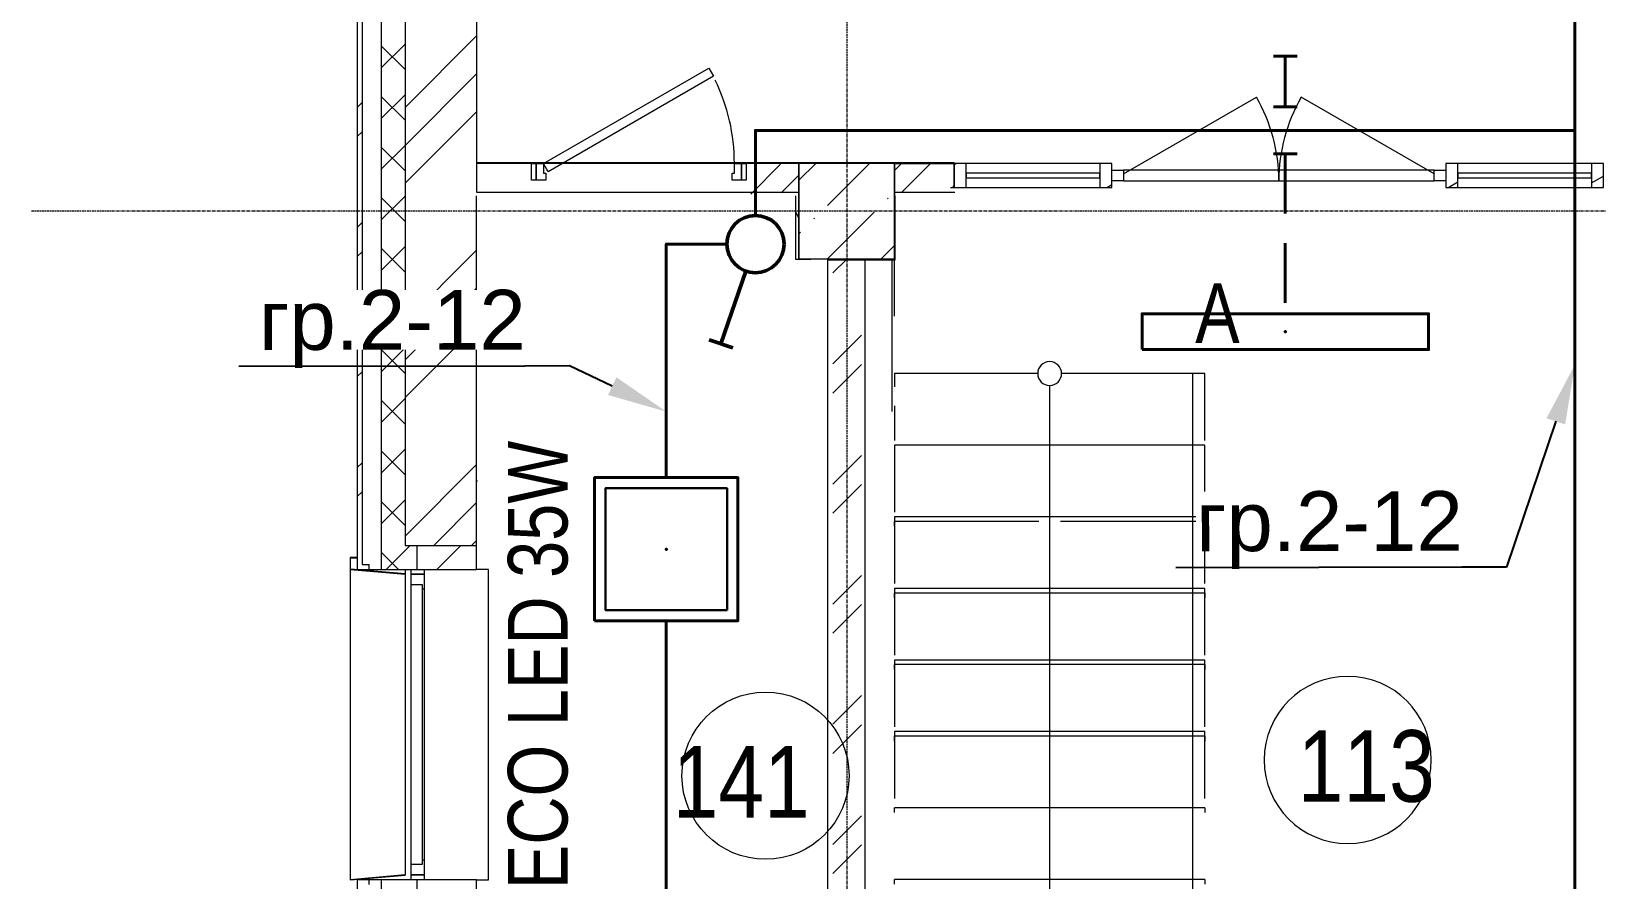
# Model space of a CAD drawing. Header units: metres. Extents: x 14298 to 227756, y -64870 to 286334.
# Drawn here: x 29247 to 35804, y -53086 to -49532 of the extents above; entities that cross this region are included whole.
import ezdxf
from ezdxf import colors
from ezdxf.entities.mleader import LeaderData, LeaderLine
from ezdxf.math import Vec2, Vec3

# ---------------------------------------------------------------- set-up
doc = ezdxf.new("R2010")
doc.units = ezdxf.units.M
for name, pattern in [('ADSK_Линия сетки', [21, 12, -3, 3, -3]), ('DASHED', [0.75, 0.5, -0.25]), ('HIDDEN2', [0.1875, 0.125, -0.0625])]:
    doc.linetypes.add(name, pattern=pattern)
for name, color, linetype, lineweight in [('A-AREA-IDEN', 7, 'Continuous', 9), ('A-DETL-MBND', 7, 'Continuous', 5), ('A-DETL-THIN', 7, 'Continuous', 5), ('A-DOOR', 7, 'Continuous', 5), ('A-DOOR-FRAM', 7, 'Continuous', 13), ('A-FLOR', 7, 'Continuous', 5), ('A-FLOR-PATT', 7, 'Continuous', 5), ('A-GLAZ', 7, 'Continuous', 5), ('A-GLAZ-CURT', 7, 'Continuous', 5), ('A-GLAZ-CWMG', 7, 'Continuous', 5), ('A-GLAZ-SILL', 7, 'Continuous', 5), ('A-WALL', 7, 'Continuous', 5), ('A-WALL-PATT', 7, 'Continuous', 18), ('I-WALL', 7, 'Continuous', 5), ('nadpisi', 84, 'Continuous', 13), ('S-COLS', 7, 'Continuous', 5), ('S-GRID', 7, 'Continuous', 9), ('ав осв', 1, 'HIDDEN2', 40), ('раб осв', 7, 'Continuous', 40), ('ЭЛ', 250, 'Continuous', 50), ('ЭЛ.освещ.', 150, 'Continuous', 50), ('ЭЛ.сети', 5, 'Continuous', 100)]:
    doc.layers.add(name, color=color, linetype=linetype, lineweight=lineweight)
doc.layers.add('A-DETL', color=7, linetype='Continuous', lineweight=5, true_color=0x00a600)
doc.styles.add('Arial', font='arial.ttf', dxfattribs={"width": 0.8, "height": 2.5})
doc.styles.add('GOST Common_I_1', font='ARIALN.TTF', dxfattribs={"height": 300})
doc.styles.add('ISOPEUR', font='isocpeui.ttf')
pattern_1 = [(45, (0, 0), (-251.4472, 251.4472), []), (45, (0, 381), (-251.4472, 251.4472), [])]
pattern_2 = [(45, (0, 0), (-106.066, 106.066), []), (135, (0, 0), (-106.066, -106.066), [])]
pattern_3 = [(45, (0, 0), (38.89087, 251.0229), [300, -50, 10, -50])]

# ---------------------------------------------------------------- blocks, each defined once
blk = doc.blocks.new('Перекрытия 7 - Перекрытия 1-287970-1 этаж')
at = {"layer": 'A-FLOR-PATT', "lineweight": 13}
h = blk.add_hatch(dxfattribs=at)
h.set_pattern_fill('FP_126', color=256, style=0, pattern_type=2)
h.set_pattern_definition([(45, (-32662.65, 56145.64), (84.19025, 308.69666), [396.875, -79.375, 3.353, -76.022])])
h.paths.add_polyline_path([(1500, 2770), (1500, 3400), (200, 3400), (200, 2770), (1274.3, 2770)], flags=0)
at = {"layer": 'A-FLOR', "lineweight": 13}
for p, q in [((200, 6060), (200, 6300)), ((200, 5180), (200, 5200)), ((804.6, 5200), (200, 5200)), ((1500, 5200), (895.4, 5200)), ((1500, 5200), (1500, 5180)), ((200, 4880), (200, 4900)), ((1500, 4900), (200, 4900)), ((1500, 4900), (1500, 4880)), ((200, 4580), (200, 4600)), ((1500, 4600), (200, 4600)), ((1500, 4600), (1500, 4580)), ((200, 4280), (200, 4300)), ((1500, 4300), (200, 4300)), ((1500, 4300), (1500, 4280)), ((200, 3980), (200, 4000)), ((1500, 4000), (200, 4000)), ((1500, 4000), (1500, 3980)), ((200, 3680), (200, 3700)), ((1500, 3700), (200, 3700)), ((1500, 3700), (1500, 3680)), ((200, 3400), (200, 2770)), ((1500, 3400), (200, 3400)), ((1500, 3400), (1500, 2770)), ((200, 2480), (200, 2500)), ((1500, 2500), (200, 2500)), ((1500, 2500), (1500, 2480)), ((200, 2180), (200, 2200)), ((1500, 2200), (200, 2200)), ((1500, 2200), (1500, 2180)), ((200, 1880), (200, 1900)), ((1500, 1900), (200, 1900)), ((1500, 1900), (1500, 1880)), ((200, 1580), (200, 1600)), ((1500, 1600), (200, 1600)), ((1500, 1600), (1500, 1580)), ((200, 1280), (200, 1300)), ((1500, 1300), (200, 1300)), ((1500, 1300), (1500, 1280))]:
    blk.add_line(p, q, dxfattribs=at)
blk = doc.blocks.new('КДП АПК - КР_rvt-1-1 этаж')
at = {"layer": 'S-COLS', "lineweight": 13}
h = blk.add_hatch(dxfattribs=at)
h.set_pattern_fill('FP_125', color=256, style=0, pattern_type=2)
h.set_pattern_definition([(45, (0, 0), (84.19025, 308.69666), [396.875, -79.375, 3.353, -76.022])])
h.paths.add_polyline_path([(32462.7, -49845.6), (32862.7, -49845.6), (32862.7, -49445.6), (32462.7, -49445.6)], flags=0)
at = {"layer": 'A-FLOR', "lineweight": 13}
blk.add_line((32852.7, -50485.6), (32852.7, -49845.6), dxfattribs=at)
at = {"layer": 'S-COLS', "lineweight": 13}
for p, q in [((32862.7, -49445.6), (32462.7, -49445.6)), ((32462.7, -49445.6), (32462.7, -49845.6)), ((32862.7, -49845.6), (32862.7, -49445.6)), ((32462.7, -49845.6), (32862.7, -49845.6))]:
    blk.add_line(p, q, dxfattribs=at)
at = {"lineweight": 13}
blk.add_blockref('Перекрытия 7 - Перекрытия 1-287970-1 этаж', (32662.7, -56145.6), dxfattribs=at)
blk = doc.blocks.new('Окно 1-Распашное - С фрамугой_ один переплет с одинарным стеклопакетом - 21519-2003 - ОА С 2068-1168 Фр Л ГОСТ 21519-2003-1428059-1 этаж')
at = {"layer": 'A-GLAZ', "color": 36, "true_color": 0x804000}
for p, q in [((-650, 125), (-630, 125)), ((-650, 70), (-650, 125)), ((-630, 70), (-650, 70)), ((-630, 125), (-630, 70)), ((630, 125), (650, 125)), ((630, 70), (630, 125)), ((650, 70), (630, 70)), ((650, 125), (650, 70))]:
    blk.add_line(p, q, dxfattribs=at)
at = {"layer": 'A-GLAZ', "lineweight": 13}
for p, q in [((-630, 125), (-586, 125)), ((-630, 70), (-630, 125)), ((-568, 70), (-630, 70)), ((630, 70), (568, 70)), ((586, 125), (630, 125)), ((630, 125), (630, 70))]:
    blk.add_line(p, q, dxfattribs=at)
at = {"layer": 'A-GLAZ'}
for p, q in [((-586, 125), (586, 125)), ((-586, 78), (-586, 125)), ((586, 78), (-586, 78)), ((-568, 70), (-568, 78)), ((568, 70), (-568, 70)), ((568, 78), (568, 70)), ((586, 125), (586, 78))]:
    blk.add_line(p, q, dxfattribs=at)
blk = doc.blocks.new('Системная панель - С остеклением-2274491-1 этаж')
at = {"layer": 'A-GLAZ-CURT', "lineweight": 13}
for p, q in [((280, 10), (-280, 10)), ((-280, 10), (-280, -10)), ((280, -10), (280, 10)), ((-280, -10), (280, -10))]:
    blk.add_line(p, q, dxfattribs=at)
blk = doc.blocks.new('Прямоугольный импост - 50 x 100мм-1549075-1 этаж')
at = {"layer": 'A-GLAZ-CWMG'}
h = blk.add_hatch(dxfattribs=at)
h.set_pattern_fill('FP_102', color=256, style=0, pattern_type=2)
h.set_pattern_definition([(150, (33127.65, 49535.64), (-60, -103.92305), [])])
h.paths.add_polyline_path([(0, -50), (-50, -50), (-50, 50), (0, 50)], flags=0)
at = {"layer": 'A-GLAZ-CWMG', "lineweight": 18}
for p, q in [((-50, -50), (-50, 50)), ((-50, 50), (0, 50)), ((0, 50), (0, -50)), ((0, -50), (-50, -50))]:
    blk.add_line(p, q, dxfattribs=at)
blk = doc.blocks.new('Прямоугольный импост - 50 x 100мм-2274487-1 этаж')
at = {"layer": 'A-GLAZ-CWMG'}
for p, q in [((33737.7, -49485.6), (33177.7, -49485.6)), ((33177.7, -49585.6), (33737.7, -49585.6))]:
    blk.add_line(p, q, dxfattribs=at)
blk = doc.blocks.new('Прямоугольный импост - 50 x 100мм-1549072-1 этаж')
at = {"layer": 'A-GLAZ-CWMG'}
h = blk.add_hatch(dxfattribs=at)
h.set_pattern_fill('FP_103', color=256, style=0, pattern_type=2)
h.set_pattern_definition([(150, (35212.65, 49535.64), (-60, -103.92305), [])])
h.paths.add_polyline_path([(-25, -50), (-25, 50), (25, 50), (25, -50)], flags=0)
at = {"layer": 'A-GLAZ-CWMG', "lineweight": 18}
for p, q in [((-25, -50), (-25, 50)), ((-25, 50), (25, 50)), ((25, 50), (25, 22.2)), ((25, -50), (-25, -50)), ((25, -22.2), (25, -50))]:
    blk.add_line(p, q, dxfattribs=at)
blk = doc.blocks.new('Прямоугольный импост - 50 x 100мм-V66-1 этаж')
at = {"layer": 'A-GLAZ-CWMG'}
h = blk.add_hatch(dxfattribs=at)
h.set_pattern_fill('FP_104', color=256, style=0, pattern_type=2)
h.set_pattern_definition([(150, (33762.65, 49535.64), (-60, -103.92305), [])])
h.paths.add_polyline_path([(-25, -50), (-25, 50), (25, 50), (25, -50)], flags=0)
at = {"layer": 'A-GLAZ-CWMG', "lineweight": 18}
for p, q in [((-25, 22.2), (-25, 50)), ((-25, 50), (25, 50)), ((25, 50), (25, -50)), ((-25, -50), (-25, -22.2)), ((25, -50), (-25, -50))]:
    blk.add_line(p, q, dxfattribs=at)
blk = doc.blocks.new('Прямоугольный импост - 50 x 100мм-1549076-1 этаж')
at = {"layer": 'A-GLAZ-CWMG'}
h = blk.add_hatch(dxfattribs=at)
h.set_pattern_fill('FP_107', color=256, style=0, pattern_type=2)
h.set_pattern_definition([(30, (-35847.65, 49535.64), (-60, 103.92305), [])])
h.paths.add_polyline_path([(-50, -50), (0, -50), (0, 50), (-50, 50)], flags=0)
at = {"layer": 'A-GLAZ-CWMG', "lineweight": 18}
for p, q in [((0, 50), (-50, 50)), ((-50, 50), (-50, -50)), ((0, -50), (0, 50)), ((-50, -50), (0, -50))]:
    blk.add_line(p, q, dxfattribs=at)
blk = doc.blocks.new('M_Дверь-Витраж-Двойная-Витрина - M_Дверь-Витраж-Двойная-Витрина-2723221-1 этаж')
at = {"layer": 'A-DOOR'}
for p, q in [((-650, -6.6), (-93.8, -327.8)), ((650, -6.6), (93.8, -327.8))]:
    blk.add_line(p, q, dxfattribs=at)
for centre, start, end in [((-700, 22.2), 330, 360), ((700, 22.2), 180, 210)]:
    blk.add_arc(centre, 700, start, end, dxfattribs=at)
at = {"layer": 'A-DOOR-FRAM'}
for p, q in [((-700, -22.2), (-700, 22.2)), ((-700, 22.2), (-650, 22.2)), ((-650, 22.2), (-650, -22.2)), ((650, -22.2), (650, 22.2)), ((650, 22.2), (700, 22.2)), ((700, 22.2), (700, -22.2)), ((-650, -22.2), (-700, -22.2)), ((700, -22.2), (650, -22.2))]:
    blk.add_line(p, q, dxfattribs=at)
at = {"layer": 'A-DOOR-FRAM', "lineweight": 5}
for p, q in [((650, 22.2), (-650, 22.2)), ((-650, -22.2), (650, -22.2))]:
    blk.add_line(p, q, dxfattribs=at)
blk = doc.blocks.new('AC-Подоконники1 - ПВХ-V69-1 этаж')
at = {"layer": 'A-GLAZ-SILL'}
for p, q in [((-650, -220), (-650, -270)), ((650, -270), (650, -220)), ((-650, -270), (650, -270))]:
    blk.add_line(p, q, dxfattribs=at)
blk = doc.blocks.new('ПСС_Марка_помещения - Имя_2_5мм-224473-1 этаж')
at = {"layer": 'A-AREA-IDEN'}
for start, end in [(360, 180), (180, 360)]:
    blk.add_arc((-0.074, 0.039), 3.5, start, end, dxfattribs=at)
blk = doc.blocks.new('AC_Дверь_Однопольная_ДеревяннаяВнутренняя_ГОСТ6629-88 - ДГ 21-9-2276558-1 этаж')
at = {"layer": 'A-DOOR', "lineweight": 13}
for p, q in [((-400, 40), (292.8, 440)), ((312.8, 405.4), (-380, 5.4)), ((292.8, 440), (312.8, 405.4)), ((-380, 5.4), (-400, 40))]:
    blk.add_line(p, q, dxfattribs=at)
at = {"layer": 'A-DOOR', "lineweight": 18}
for p, q in [((-450, 40), (-430, 40)), ((-450, -30), (-450, 40)), ((-430, 40), (-430, -30)), ((430, 40), (450, 40)), ((430, -30), (430, 40)), ((450, 40), (450, -30)), ((-430, -30), (-450, -30)), ((450, -30), (430, -30))]:
    blk.add_line(p, q, dxfattribs=at)
at = {"layer": 'A-DOOR'}
blk.add_arc((-400, 40), 800, 0, 25.90508, dxfattribs=at)
at = {"layer": 'A-DOOR-FRAM'}
for p, q in [((-430, 40), (-400, 40)), ((-430, -30), (-430, 40)), ((-400, 40), (-400, 0)), ((-400, 0), (-390, 0)), ((-390, 0), (-390, -30)), ((390, 0), (400, 0)), ((390, -30), (390, 0)), ((400, 40), (430, 40)), ((400, 0), (400, 40)), ((430, 40), (430, -30)), ((-390, -30), (-430, -30)), ((430, -30), (390, -30))]:
    blk.add_line(p, q, dxfattribs=at)
blk = doc.blocks.new('LZ.OPL ECO LED')
at = {"color": 0, "lineweight": 40, "ltscale": 100}
blk.add_point((-484366.7, 7962), dxfattribs=at)
at = {"layer": 'раб осв', "color": 5, "lineweight": 40}
blk.add_lwpolyline([(-484966.7, 7887), (-483766.7, 7887), (-483766.7, 8037), (-484966.7, 8037)], close=True, dxfattribs=at)
blk = doc.blocks.new('ARS.R UNI LED')
at = {"color": 5, "lineweight": 30, "ltscale": 100}
blk.add_lwpolyline([(2913222.7, 2072748.5), (2913732.7, 2072748.5), (2913732.7, 2073258.5), (2913222.7, 2073258.5)], close=True, dxfattribs=at)
at = {"color": 0, "lineweight": 40, "ltscale": 100}
blk.add_point((2913477.7, 2073003.5), dxfattribs=at)
at = {"layer": 'ЭЛ', "color": 5, "lineweight": 40, "ltscale": 10}
blk.add_lwpolyline([(2913177.7, 2073303.5), (2913777.7, 2073303.5), (2913777.7, 2072703.5), (2913177.7, 2072703.5)], close=True, dxfattribs=at)
blk = doc.blocks.new('выкл. 1 клав. скрыт')
at = {"layer": 'ЭЛ.освещ.', "color": 0, "ltscale": 100}
for p, q in [((2902123, 2044848.8), (2902427.1, 2044743)), ((2902444.4, 2044793), (2902410.7, 2044695))]:
    blk.add_line(p, q, dxfattribs=at)
blk.add_circle((2902009.7, 2044888.3), 120, dxfattribs=at)

msp = doc.modelspace()

# ---------------------------------------------------------------- hatches: boundary and pattern name
at = {"layer": 'A-WALL-PATT', "lineweight": 15, "true_color": 0x787878}
h = msp.add_hatch(dxfattribs=at)
h.set_pattern_fill('FP_114', color=8, style=0, pattern_type=2)
h.set_pattern_definition(pattern_2)
h.paths.add_polyline_path([(30812.6532, -55385.6443), (30812.6532, -53085.821), (30712.6532, -53085.821), (30712.6532, -55385.6443), (30763.6438, -55385.6443)], flags=0)
h.paths.add_polyline_path([(30763.6438, -51785.821), (30812.6532, -51785.821), (30812.6532, -49385.821), (30712.6532, -49385.821), (30712.6532, -51785.821)], flags=0)
h.paths.add_polyline_path([(30812.6532, -48085.821), (30812.6532, -46815.6443), (30712.6532, -46815.6443), (30712.6532, -48085.821), (30763.6438, -48085.821)], flags=0)
h.paths.add_polyline_path([(30763.6438, -44015.6443), (30812.6532, -44015.6443), (30812.6532, -42185.6443), (30712.6532, -42185.6443), (30712.6532, -44015.6443)], flags=0)
at = {"layer": 'A-WALL-PATT', "lineweight": 15}
h = msp.add_hatch(dxfattribs=at)
h.set_pattern_fill('FP_2', color=256, style=0, pattern_type=2)
h.set_pattern_definition([(45, (0, 0), (-449.013, 449.013), []), (45, (158.75, 0), (0, 898.0256), []), (45, (-158.75, 0), (0, 898.0256), [])])
h.paths.add_polyline_path([(30812.6532, -55385.6443), (31112.6532, -55385.6443), (31112.6532, -53185.821), (30812.6532, -53185.821), (30812.6532, -55353.691)], flags=0)
h.paths.add_polyline_path([(30812.6532, -51685.821), (31112.6532, -51685.821), (31112.6532, -49485.821), (30812.6532, -49485.821), (30812.6532, -50382.5185)], flags=0)
h.paths.add_polyline_path([(31112.6532, -47985.821), (31112.6532, -46285.821), (30812.6532, -46285.821), (30812.6532, -47985.821), (30862.6532, -47985.821)], flags=0)
h.paths.add_polyline_path([(31112.6532, -44575.821), (31112.6532, -42185.6443), (30812.6532, -42185.6443), (30812.6532, -44575.821), (30862.6532, -44575.821)], flags=0)
h = msp.add_hatch(dxfattribs=at)
h.set_pattern_fill('FP_1', color=256, style=0, pattern_type=2)
h.set_pattern_definition(pattern_1)
h.paths.add_polyline_path([(30632.6532, -55385.6443), (30632.6532, -53105.821), (30662.6532, -53105.821), (30662.6532, -53085.821), (30612.6532, -53085.821), (30612.6532, -55385.6443)], flags=0)
h.paths.add_polyline_path([(30662.6532, -51785.821), (30662.6532, -51765.821), (30632.6532, -51765.821), (30632.6532, -49405.821), (30662.6532, -49405.821), (30662.6532, -49385.821), (30612.6532, -49385.821), (30612.6532, -51785.821)], flags=0)
h.paths.add_polyline_path([(30662.6532, -48085.821), (30662.6532, -48065.821), (30632.6532, -48065.821), (30632.6532, -46835.6443), (30712.6532, -46835.6443), (30712.6532, -46815.6443), (30612.6532, -46815.6443), (30612.6532, -48085.821)], flags=0)
h = msp.add_hatch(dxfattribs=at)
h.set_pattern_fill('FP_1', color=256, style=0, pattern_type=2)
h.set_pattern_definition(pattern_1)
h.paths.add_polyline_path([(32462.6532, -50205.6443), (32462.6532, -50085.6443), (32222.1775, -50095.6443), (32222.1775, -50215.6443), (32447.6532, -50205.6443)])
h = msp.add_hatch(dxfattribs=at)
h.set_pattern_fill('FP_1', color=256, style=0, pattern_type=2)
h.set_pattern_definition(pattern_1)
h.paths.add_polyline_path([(32879.1571, -50205.6443), (33112.6532, -50205.6443), (33112.6532, -50085.6443), (32862.6532, -50085.6443), (32862.6532, -50205.6443)], flags=0)
h = msp.add_hatch(dxfattribs=at)
h.set_pattern_fill('FP_81', color=256, style=0, pattern_type=2)
h.set_pattern_definition([(0, (-15, -600), (812.8, 203.2), [33.528, -576.072, 33.528, -576.072, -3251.2]), (0, (-15, -600), (812.8, 203.2), [-1219.2, 33.528, -1185.672, 33.528, -576.072, -1422.4]), (0, (-15, -600), (812.8, 203.2), [-3048, 33.528, -372.872, 33.528, -982.472]), (120, (289.8, -498.4), (-582.37636, 602.30545), [33.528, -576.072, 33.528, -576.072, -3251.2]), (120, (289.8, -498.4), (-582.37636, 602.30545), [-1219.2, 33.528, -1185.672, 33.528, -576.072, -1422.4]), (120, (289.8, -498.4), (-582.37636, 602.30545), [-3048, 33.528, -372.872, 33.528, -982.472]), (240, (391.4, -92), (-230.42364, -805.50545), [33.528, -576.072, 33.528, -576.072, -3251.2]), (240, (391.4, -92), (-230.42364, -805.50545), [-1219.2, 33.528, -1185.672, 33.528, -576.072, -1422.4]), (240, (391.4, -92), (-230.42364, -805.50545), [-3048, 33.528, -372.872, 33.528, -982.472])])
h.paths.add_polyline_path([(33097.6532, -50185.6443), (33112.6532, -50185.6443), (33112.6532, -50082.6443), (33097.6532, -50082.6443), (33097.6532, -50085.6443)], flags=0)
h = msp.add_hatch(dxfattribs=at)
h.set_pattern_fill('FP_81', color=256, style=0, pattern_type=2)
h.set_pattern_definition([(0, (0, 0), (812.8, 203.2), [33.528, -576.072, 33.528, -576.072, -3251.2]), (0, (0, 0), (812.8, 203.2), [-1219.2, 33.528, -1185.672, 33.528, -576.072, -1422.4]), (0, (0, 0), (812.8, 203.2), [-3048, 33.528, -372.872, 33.528, -982.472]), (120, (304.8, 101.6), (-582.37636, 602.30545), [33.528, -576.072, 33.528, -576.072, -3251.2]), (120, (304.8, 101.6), (-582.37636, 602.30545), [-1219.2, 33.528, -1185.672, 33.528, -576.072, -1422.4]), (120, (304.8, 101.6), (-582.37636, 602.30545), [-3048, 33.528, -372.872, 33.528, -982.472]), (240, (406.4, 508), (-230.42364, -805.50545), [33.528, -576.072, 33.528, -576.072, -3251.2]), (240, (406.4, 508), (-230.42364, -805.50545), [-1219.2, 33.528, -1185.672, 33.528, -576.072, -1422.4]), (240, (406.4, 508), (-230.42364, -805.50545), [-3048, 33.528, -372.872, 33.528, -982.472])])
h.paths.add_polyline_path([(32462.6532, -50485.6443), (32462.6532, -50205.6443), (32447.6532, -50205.6443), (32447.6532, -50485.6443)], flags=0)
h = msp.add_hatch(dxfattribs=at)
h.set_pattern_fill('FP_1', color=256, style=0, pattern_type=2)
h.set_pattern_definition([(45, (-12622.44, -100), (-251.4472, 251.4472), []), (45, (-12622.44, 281), (-251.4472, 251.4472), [])])
h.paths.add_polyline_path([(32722.6532, -56582.6443), (32725.2135, -50485.6443), (32605.2135, -50485.6443), (32602.6532, -56582.6443)])
at = {"layer": 'A-WALL-PATT', "lineweight": 15, "true_color": 0x787878}
h = msp.add_hatch(dxfattribs=at)
h.set_pattern_fill('FP_114', color=8, style=0, pattern_type=2)
h.set_pattern_definition(pattern_2)
h.paths.add_polyline_path([(30812.6532, -51785.821), (30862.6532, -51785.821), (30862.6532, -51685.821), (30812.6532, -51685.821)], flags=0)
at = {"layer": 'A-WALL-PATT', "lineweight": 15}
h = msp.add_hatch(dxfattribs=at)
h.set_pattern_fill('FP_127', color=256, style=0, pattern_type=2)
h.set_pattern_definition(pattern_3)
h.paths.add_polyline_path([(30862.6532, -51785.821), (31112.6532, -51785.821), (31112.6532, -51685.821), (30862.6532, -51685.821)], flags=0)
h = msp.add_hatch(dxfattribs=at)
h.set_pattern_fill('FP_127', color=256, style=0, pattern_type=2)
h.set_pattern_definition(pattern_3)
h.paths.add_polyline_path([(30812.6532, -51805.821), (30812.6532, -51804.8172), (30583.6532, -51784.9042), (30583.6532, -51736.821), (30582.6532, -51735.821), (30582.6532, -51785.821), (30778.5267, -51802.8535)], flags=0)

# ---------------------------------------------------------------- linework, layer by layer
at = {"lineweight": 13}
for p, q in [((32582.6532, -50488.6443), (32582.6532, -56582.6443)), ((32738.401, -50488.6443), (32738.401, -56582.6443))]:
    msp.add_line(p, q, dxfattribs=at)
at = {"layer": 'A-DETL', "color": 7, "lineweight": 15}
msp.add_line((33512.6532, -51015.6443), (33512.6532, -55485.6443), dxfattribs=at)
for start, end in [(0, 180), (180, 0)]:
    msp.add_arc((33512.6532, -50965.6443), 50, start, end, dxfattribs=at)
at = {"layer": 'A-DETL-MBND', "lineweight": 15}
msp.add_line((34562.6338, -51585.6443), (34562.6338, -51605.5798), dxfattribs=at)
at = {"layer": 'A-DETL-THIN', "lineweight": 15}
for p, q in [((34112.651, -55535.5798), (34112.651, -50965.6541)), ((34162.6712, -51535.6443), (34612.6532, -51535.6443))]:
    msp.add_line(p, q, dxfattribs=at)
at = {"layer": 'A-FLOR', "lineweight": 15}
for p, q in [((32862.6532, -50217.6443), (32862.6532, -50205.6443)), ((32462.6532, -50485.6443), (32512.6532, -50485.6443)), ((33462.6532, -50965.6541), (32862.6734, -50965.6541)), ((32862.6734, -50965.6541), (32862.6734, -51020.6536)), ((34162.6734, -50965.6541), (33562.6532, -50965.6541)), ((34162.6734, -51245.6443), (34162.6734, -50965.6541)), ((32862.6734, -51100.6536), (32862.6734, -51245.6443)), ((34162.6712, -51265.6443), (32862.6712, -51265.6443)), ((32862.6712, -51265.6443), (32862.6712, -51545.6443)), ((34162.6712, -51545.6443), (34162.6712, -51265.6443)), ((34162.6734, -51565.6541), (32862.6734, -51565.6541)), ((32862.6734, -51565.6541), (32862.6734, -51845.6443)), ((34162.6734, -51845.6443), (34162.6734, -51565.6541)), ((34162.6712, -51865.6443), (32862.6712, -51865.6443)), ((32862.6712, -51865.6443), (32862.6712, -52145.6443)), ((34162.6712, -52145.6443), (34162.6712, -51865.6443)), ((34162.6734, -52165.6541), (32862.6734, -52165.6541)), ((32862.6734, -52165.6541), (32862.6734, -52445.6443)), ((34162.6734, -52445.6443), (34162.6734, -52165.6541)), ((34162.6712, -52465.6443), (32862.6712, -52465.6443)), ((32862.6712, -52465.6443), (32862.6712, -52745.6443)), ((34162.6712, -52745.6443), (34162.6712, -52465.6443))]:
    msp.add_line(p, q, dxfattribs=at)
at = {"layer": 'A-WALL', "lineweight": 15}
for p, q in [((30632.6532, -49405.821), (30632.6532, -51765.821)), ((30712.6532, -49385.821), (30712.6532, -51785.821)), ((30812.6532, -49485.821), (30812.6532, -51685.821)), ((31112.6532, -49485.6443), (31112.6532, -50085.6443)), ((33112.6532, -50082.6443), (31112.6532, -50082.6443)), ((32462.6532, -50085.6443), (31112.6532, -50085.6443)), ((31112.6532, -50085.6443), (31112.6532, -50205.6443)), ((33097.6532, -50085.6443), (31112.6532, -50085.6443)), ((32462.6532, -50205.6443), (32462.6532, -50085.6443)), ((32862.6532, -50085.6443), (32862.6532, -50205.6443)), ((32862.6532, -50085.6443), (33112.6532, -50085.6443)), ((33097.6532, -50082.6443), (33097.6532, -50085.6443)), ((33112.6532, -50185.6443), (33112.6532, -50082.6443)), ((31112.6532, -50205.6443), (32462.6532, -50205.6443)), ((31112.6532, -51415.6443), (31112.6532, -50220.6443)), ((32447.6532, -50220.6443), (32447.6532, -50485.6443)), ((32462.6532, -50485.6443), (32462.6532, -50205.6443)), ((32862.6532, -50205.6443), (32862.6532, -50485.6443)), ((32862.6532, -50205.6443), (33112.6532, -50205.6443)), ((32865.6532, -50488.6443), (32865.6532, -50220.6443)), ((33097.6532, -50185.6443), (33112.6532, -50185.6443)), ((33112.6532, -50205.6443), (33115.6532, -50205.6443)), ((32447.6532, -50485.6443), (32462.6532, -50485.6443)), ((32862.6532, -50485.6443), (32582.6532, -50485.6443)), ((32582.6532, -50488.6443), (32865.6532, -50488.6443)), ((31112.6532, -51550.6443), (31112.6532, -51415.6443)), ((31115.6532, -51415.6443), (31112.6532, -51415.6443)), ((31112.6532, -51785.821), (31112.6532, -51550.6443)), ((30812.6532, -51685.821), (31112.6532, -51685.821)), ((30862.6532, -51685.821), (30862.6532, -51785.821)), ((30612.6532, -51735.821), (30582.6532, -51735.821)), ((30582.6532, -51735.821), (30582.6532, -51785.821)), ((30582.6532, -51785.821), (30812.6532, -51805.821)), ((30582.6532, -51785.821), (30582.6532, -53085.821)), ((30583.6532, -51784.9042), (30583.6532, -51736.821)), ((30583.6532, -51736.821), (30612.6532, -51736.821)), ((30812.6532, -51804.8172), (30583.6532, -51784.9042)), ((30632.6532, -51765.821), (30662.6532, -51765.821)), ((30662.6532, -51785.821), (30662.6532, -51765.821)), ((30812.6532, -51785.821), (30812.6532, -51804.8172)), ((30892.6532, -51785.821), (31112.6532, -51785.821)), ((30812.6532, -51805.821), (30812.6532, -51804.8172)), ((30812.6532, -51805.821), (30812.6532, -53065.821)), ((30812.6532, -53065.821), (30582.6532, -53085.821)), ((30583.6532, -53086.7378), (30812.6532, -53066.8248)), ((30662.6532, -53105.821), (30662.6532, -53085.821)), ((30712.6532, -53085.821), (30712.6532, -55385.6443)), ((30812.6532, -53066.8248), (30812.6532, -53065.821)), ((30862.6532, -53085.821), (30862.6532, -53185.821)), ((31112.6532, -53085.821), (30892.6532, -53085.821)), ((31112.6532, -55385.6443), (31112.6532, -53085.821))]:
    msp.add_line(p, q, dxfattribs=at)
at = {"layer": 'I-WALL', "lineweight": 15}
for p, q in [((30612.6532, -49385.821), (30612.6532, -51785.821)), ((30612.6532, -51785.821), (30837.6532, -51785.821)), ((30612.6532, -53085.821), (30612.6532, -53084.2161)), ((30837.6532, -53085.821), (30612.6532, -53085.821)), ((30612.6532, -53085.821), (30612.6532, -55385.6443))]:
    msp.add_line(p, q, dxfattribs=at)
at = {"layer": 'S-GRID', "linetype": 'ADSK_Линия сетки', "lineweight": 15}
for p, q in [((32662.6532, -39335.6443), (32662.6532, -64052.4737)), ((73297.2165, -50284.9002), (29247.2594, -50285.6443))]:
    msp.add_line(p, q, dxfattribs=at)
at = {"layer": 'ав осв', "linetype": 'DASHED', "lineweight": 40, "ltscale": 500}
for points in [[(34449.7255, -49636.3477), (34549.7255, -49636.3477)], [(34499.7255, -49636.3477), (34499.7255, -49848.647)], [(34449.7255, -49848.647), (34549.7255, -49848.647)], [(34449.7255, -50044.3452), (34549.7255, -50044.3452)], [(34499.7255, -50044.3452), (34499.7255, -50714.9612)]]:
    msp.add_lwpolyline(points, dxfattribs=at)
at = {"layer": 'раб осв', "color": 0, "lineweight": 40}
msp.add_line((31906.602, -54151.1695), (31906.602, -52001.1695), dxfattribs=at)
for points in [[(35712.6532, -48795.6443), (35712.6532, -55900.6443), (34962.4318, -55900.6443)], [(32280.2305, -50303.0435), (32280.2305, -49947.0487), (35712.6532, -49947.0487)], [(31906.602, -51401.1695), (31906.602, -50423.0435), (32160.2305, -50423.0435)]]:
    msp.add_lwpolyline(points, dxfattribs=at)
at = {"layer": 'ЭЛ', "color": 7, "lineweight": 25}
msp.add_lwpolyline([(37112.6532, -50020.6443, 0, 0, 0), (36627.3648, -50852.6653, 150, 0, 0), (36828.5661, -50511.5784, 0, 0, 0), (31626.3082, -59434.6192, 0, 0, 0)], format="xyseb", dxfattribs=at)

# ---------------------------------------------------------------- block references
at = {"lineweight": 13}
msp.add_blockref('КДП АПК - КР_rvt-1-1 этаж', (0, -639.2559), dxfattribs=at)
at = {"layer": 'A-AREA-IDEN', "lineweight": 15, "yscale": 99.99999999999993, "zscale": 99.99999999999993}
for p, xscale in [((34768.3814, -52587.9104), 99.99999999999993), ((32315.1071, -52654.198), -99.99999999999993)]:
    msp.add_blockref('ПСС_Марка_помещения - Имя_2_5мм-224473-1 этаж', p, dxfattribs=dict(at, xscale=xscale))
at = {"layer": 'A-DOOR', "color": 8, "lineweight": 15, "true_color": 0x7f7f7f}
msp.add_blockref('AC_Дверь_Однопольная_ДеревяннаяВнутренняя_ГОСТ6629-88 - ДГ 21-9-2276558-1 этаж', (31792.1775, -50125.6443), dxfattribs=at)
at = {"layer": 'A-DOOR', "lineweight": 15, "rotation": 180}
msp.add_blockref('M_Дверь-Витраж-Двойная-Витрина - M_Дверь-Витраж-Двойная-Витрина-2723221-1 этаж', (34472.6532, -50135.6443), dxfattribs=at)
at = {"layer": 'A-GLAZ', "lineweight": 15, "rotation": 89.99999999999993}
msp.add_blockref('Окно 1-Распашное - С фрамугой_ один переплет с одинарным стеклопакетом - 21519-2003 - ОА С 2068-1168 Фр Л ГОСТ 21519-2003-1428059-1 этаж', (30962.6532, -52435.821), dxfattribs=at)
at = {"layer": 'A-GLAZ', "color": 7, "lineweight": 15, "true_color": 0xffffff, "rotation": 89.99999999999977}
msp.add_blockref('AC-Подоконники1 - ПВХ-V69-1 этаж', (30892.6532, -52435.821), dxfattribs=at)
at = {"layer": 'A-GLAZ-CURT', "lineweight": 15, "rotation": 180}
for p in [(33442.6532, -50135.6443), (35502.6532, -50135.6443)]:
    msp.add_blockref('Системная панель - С остеклением-2274491-1 этаж', p, dxfattribs=at)
at = {"layer": 'A-GLAZ-CWMG', "lineweight": 15, "extrusion": (0, 0, -1)}
for name, p in [('Прямоугольный импост - 50 x 100мм-1549075-1 этаж', (-33112.6532, -50135.6443)), ('Прямоугольный импост - 50 x 100мм-V66-1 этаж', (-33747.6532, -50135.6443)), ('Прямоугольный импост - 50 x 100мм-1549072-1 этаж', (-35197.6532, -50135.6443))]:
    msp.add_blockref(name, p, dxfattribs=at)
at = {"layer": 'A-GLAZ-CWMG', "lineweight": 15}
for name, p in [('Прямоугольный импост - 50 x 100мм-2274487-1 этаж', (-15, -600)), ('Прямоугольный импост - 50 x 100мм-2274487-1 этаж', (2045, -600)), ('Прямоугольный импост - 50 x 100мм-1549076-1 этаж', (35832.6532, -50135.6443))]:
    msp.add_blockref(name, p, dxfattribs=at)
at = {"layer": 'раб осв', "color": 0, "lineweight": 40, "ltscale": 100}
for name, p, rotation in [('выкл. 1 клав. скрыт', (-2012608.0233, 2851586.616), 270.0000000000127), ('ARS.R UNI LED', (2104910.151, -2965178.8746), 90)]:
    msp.add_blockref(name, p, dxfattribs=dict(at, rotation=rotation))
at = {"layer": 'раб осв', "color": 0, "lineweight": 40}
msp.add_blockref('LZ.OPL ECO LED', (518866.4071, -58751.9666), dxfattribs=at)

# ---------------------------------------------------------------- texts
at = {"layer": 'A-AREA-IDEN', "lineweight": 15, "char_height": 300, "style": 'GOST Common_I_1'}
for s, insert, width, attachment_point in [('113', (34552.297, -52459.4504), 519.4935, 1), ('141', (32507.1914, -52525.7381), 461.772, 3)]:
    msp.add_mtext(s, dxfattribs=dict(at, insert=insert, width=width, attachment_point=attachment_point))
at = {"layer": 'nadpisi', "color": 7, "insert": (34215.4308, -50712.7071), "char_height": 250, "width": 226.187696, "attachment_point": 5, "style": 'Arial'}
msp.add_mtext('{\\C1;А}', dxfattribs=at)
at = {"layer": 'nadpisi', "color": 7, "insert": (31369.9951, -52768.4077), "char_height": 250, "width": 4381.630306, "attachment_point": 5, "rotation": 90, "style": 'Arial'}
msp.add_mtext('2 PRS/R ECO LED 35W', dxfattribs=at)

# ---------------------------------------------------------------- next in the draw order: leaders
at = {"layer": 'ЭЛ.сети', "color": 0, "lineweight": 5}
ml = msp.add_multileader_mtext('Standard', dxfattribs=at)
ml.set_content('{\\fArial|b0|i0|c204|p34;гр.2-12}', style='ISOPEUR')
ml.set_leader_properties()
ml.build(insert=Vec2(0, 0))
ml.multileader.update_dxf_attribs({"text_left_attachment_type": 6, "text_right_attachment_type": 6, "dogleg_length": 100, "arrow_head_size": 250})
ctx = ml.context
ctx.base_point, ctx.char_height, ctx.arrow_head_size, ctx.landing_gap_size, ctx.plane_origin, ctx.plane_x_axis, ctx.plane_y_axis = Vec3(30163.7799, -50936.1736), 250, 250, 37.4122, Vec3(-29484.8441, -8189.0323), Vec3(0.999998436, 0.001768603), Vec3(-0.001768603, 0.999998436)
ctx.left_attachment, ctx.right_attachment = 6, 6
notes = []
notes.append((ctx, [(1, (1, 1, 0), (31501.7203, -50933.8073), (-0.999998436, -0.001768603), 187.0608, [(0, [(31906.602, -51125.0018)], 0, [])])]))
ctx.mtext.insert, ctx.mtext.text_direction, ctx.mtext.rotation, ctx.mtext.line_spacing_factor, ctx.mtext.flow_direction = Vec3(30200.6271, -50616.7014), Vec3(0.999998436, 0.001768603), 0.001768604, 0.8, 5
ctx.mtext.has_bg_fill, ctx.mtext.bg_color, ctx.mtext.bg_scale_factor, ctx.mtext.bg_transparency, ctx.mtext.use_window_bg_color = 1, -1073741824, 1, 0, 1
ml = msp.add_multileader_mtext('Standard', dxfattribs=at)
ml.set_content('{\\fArial|b0|i0|c204|p34;гр.2-12}', style='ISOPEUR')
ml.set_leader_properties()
ml.build(insert=Vec2(0, 0))
ml.multileader.update_dxf_attribs({"text_left_attachment_type": 6, "text_right_attachment_type": 6, "dogleg_length": 100, "arrow_head_size": 250})
ctx = ml.context
ctx.base_point, ctx.char_height, ctx.arrow_head_size, ctx.landing_gap_size, ctx.plane_origin, ctx.plane_x_axis, ctx.plane_y_axis = Vec3(34088.7799, -51779.2095), 250, 250, 37.4122, Vec3(-25559.8441, -9032.0682), Vec3(0.999998436, 0.001768603), Vec3(-0.001768603, 0.999998436)
ctx.left_attachment, ctx.right_attachment = 6, 6
notes.append((ctx, [(1, (1, 1, 0), (35426.7203, -51776.8432), (-0.999998436, -0.001768603), 187.0608, [(0, [(35712.6532, -50928.6803)], 0, [])])]))
ctx.mtext.insert, ctx.mtext.text_direction, ctx.mtext.rotation, ctx.mtext.line_spacing_factor, ctx.mtext.flow_direction = Vec3(34125.6271, -51459.7373), Vec3(0.999998436, 0.001768603), 0.001768604, 0.8, 5
ctx.mtext.has_bg_fill, ctx.mtext.bg_color, ctx.mtext.bg_scale_factor, ctx.mtext.bg_transparency, ctx.mtext.use_window_bg_color = 1, -1073741824, 1, 0, 1
for ctx, leaders in notes:
    for number, flags, end, landing, length, lines in leaders:
        leader = LeaderData()
        leader.index, (leader.has_last_leader_line, leader.has_dogleg_vector, leader.attachment_direction) = number, flags
        leader.last_leader_point, leader.dogleg_vector, leader.dogleg_length = Vec3(end), Vec3(landing), length
        for number, points, colour, breaks in lines:
            line = LeaderLine()
            line.index, line.vertices, line.color, line.breaks = number, Vec3.list(points), colors.encode_raw_color(colour), breaks
            leader.lines.append(line)
        ctx.leaders.append(leader)

doc.saveas('drawing.dxf')
